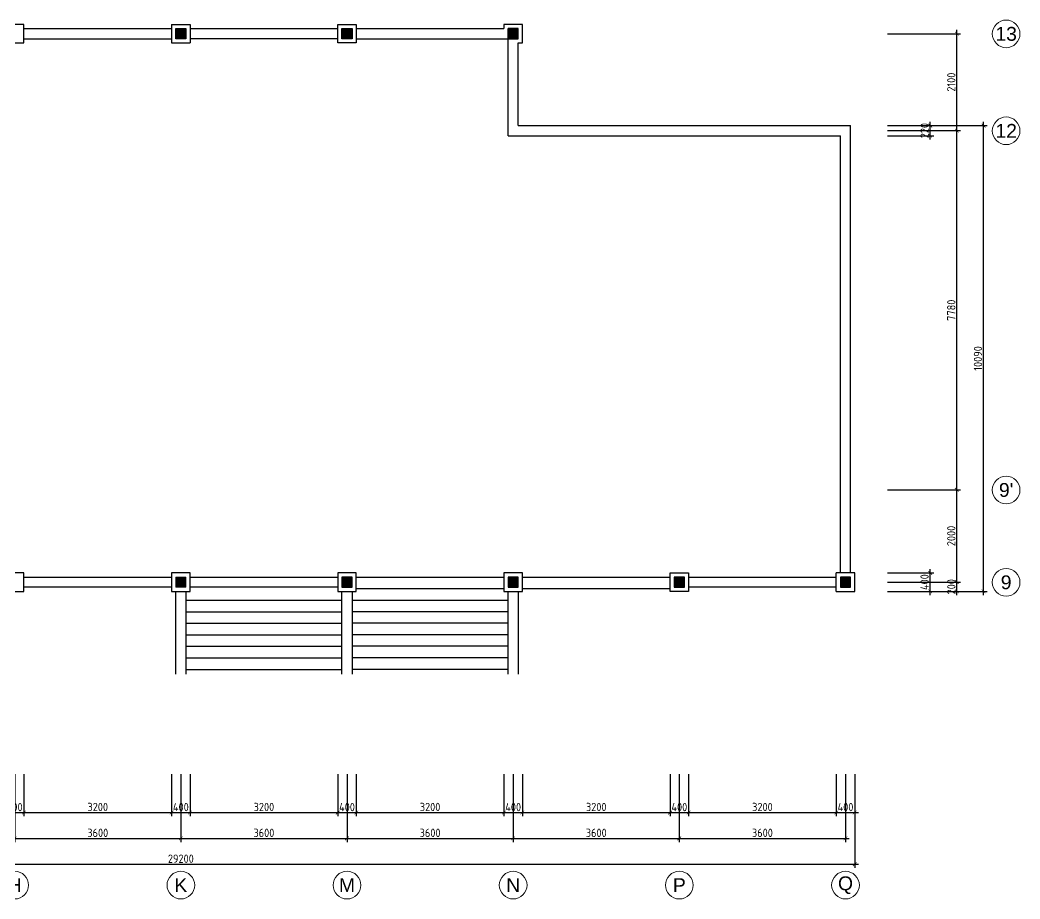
# Model space of a CAD drawing. Header units: millimetres. Extents: x 84 to 37110, y 165 to 19213.
# Drawn here: x 15444 to 37110, y 165 to 19205 of the extents above; entities that cross this region are included whole.
import ezdxf
from ezdxf.enums import TextEntityAlignment as Align

# ---------------------------------------------------------------- set-up
doc = ezdxf.new("R2010")
doc.units = ezdxf.units.MM
doc.layers.add('Dim', color=11, linetype='Continuous')
doc.layers.add('ZONES', color=7, linetype='Continuous', lineweight=18)
doc.styles.add('ARIALH', font='VnArialH.TTF')
doc.styles.add('ISOCP', font='isocp.shx')
doc.dimstyles.new('1-100', dxfattribs={"dimtxt": 180, "dimasz": 80, "dimexe": 80, "dimexo": 0, "dimgap": 30, "dimtad": 1, "dimdec": 0, "dimzin": 0, "dimdsep": 46, "dimtxsty": 'ISOCP', "dimblk1": 'ARCHTICK', "dimblk2": 'ARCHTICK', "dimsah": 1, "dimcen": 0.09, "dimdle": 80, "dimclrd": 8, "dimclre": 8, "dimclrt": 11, "dimadec": 0, "dimazin": 0, "dimtfac": 1, "dimtdec": 0, "dimtix": 1, "dimtmove": 2, "dimatfit": 3, "dimldrblk": 'ARCHTICK', "dimfxl": 80, "dimtolj": 1, "dimtzin": 0, "dimarcsym": 0})

# ---------------------------------------------------------------- blocks, each defined once
blk = doc.blocks.new('AXIS')
at = {"layer": 'ZONES'}
blk.add_circle((0, 0), 300, dxfattribs=at)
at = {"layer": 'ZONES', "style": 'ARIALH'}
blk.add_attdef('TENTRUCDINHVI', text='', height=300, dxfattribs=at).set_placement((0, 0), align=Align.MIDDLE)
blk = doc.blocks.new('_ArchTick')
at = {"color": 0, "linetype": 'ByBlock', "const_width": 0.15}
blk.add_lwpolyline([(-0.5, -0.5), (0.5, 0.5)], dxfattribs=at)
blk = doc.blocks.new('*D19')
at = {"layer": 'Defpoints', "color": 0}
for p in [(15129, 2867), (15529, 2867), (15529, 2038)]:
    blk.add_point(p, dxfattribs=at)
at = {"layer": 'Dim', "color": 8, "lineweight": -2}
for p, q in [((15129, 2867), (15129, 1958)), ((15529, 2867), (15529, 1958)), ((15049, 2038), (15609, 2038))]:
    blk.add_line(p, q, dxfattribs=at)
at = {"layer": 'Dim', "color": 8, "lineweight": -2, "xscale": 80, "yscale": 80, "zscale": 80, "rotation": 180}
blk.add_blockref('_ArchTick', (15129, 2038), dxfattribs=at)
at = {"layer": 'Dim', "color": 8, "lineweight": -2, "xscale": 80, "yscale": 80, "zscale": 80}
blk.add_blockref('_ArchTick', (15529, 2038), dxfattribs=at)
at = {"layer": 'Dim', "color": 11, "insert": (15329, 2156), "char_height": 180, "attachment_point": 5, "style": 'ISOCP'}
blk.add_mtext('\\A1;400', dxfattribs=at)
blk = doc.blocks.new('*D20')
at = {"layer": 'Defpoints', "color": 0}
for p in [(15529, 2867), (18729, 2867), (18729, 2038)]:
    blk.add_point(p, dxfattribs=at)
at = {"layer": 'Dim', "color": 8, "lineweight": -2}
for p, q in [((15529, 2867), (15529, 1958)), ((18729, 2867), (18729, 1958)), ((15449, 2038), (18809, 2038))]:
    blk.add_line(p, q, dxfattribs=at)
at = {"layer": 'Dim', "color": 8, "lineweight": -2, "xscale": 80, "yscale": 80, "zscale": 80, "rotation": 180}
blk.add_blockref('_ArchTick', (15529, 2038), dxfattribs=at)
at = {"layer": 'Dim', "color": 8, "lineweight": -2, "xscale": 80, "yscale": 80, "zscale": 80}
blk.add_blockref('_ArchTick', (18729, 2038), dxfattribs=at)
at = {"layer": 'Dim', "color": 11, "insert": (17129, 2158), "char_height": 180, "attachment_point": 5, "style": 'ISOCP'}
blk.add_mtext('\\A1;3200', dxfattribs=at)
blk = doc.blocks.new('*D21')
at = {"layer": 'Defpoints', "color": 0}
for p in [(18729, 2867), (19129, 2867), (19129, 2038)]:
    blk.add_point(p, dxfattribs=at)
at = {"layer": 'Dim', "color": 8, "lineweight": -2}
for p, q in [((18729, 2867), (18729, 1958)), ((19129, 2867), (19129, 1958)), ((18649, 2038), (19209, 2038))]:
    blk.add_line(p, q, dxfattribs=at)
at = {"layer": 'Dim', "color": 8, "lineweight": -2, "xscale": 80, "yscale": 80, "zscale": 80, "rotation": 180}
blk.add_blockref('_ArchTick', (18729, 2038), dxfattribs=at)
at = {"layer": 'Dim', "color": 8, "lineweight": -2, "xscale": 80, "yscale": 80, "zscale": 80}
blk.add_blockref('_ArchTick', (19129, 2038), dxfattribs=at)
at = {"layer": 'Dim', "color": 11, "insert": (18929, 2156), "char_height": 180, "attachment_point": 5, "style": 'ISOCP'}
blk.add_mtext('\\A1;400', dxfattribs=at)
blk = doc.blocks.new('*D22')
at = {"layer": 'Defpoints', "color": 0}
for p in [(19129, 2867), (22329, 2867), (22329, 2038)]:
    blk.add_point(p, dxfattribs=at)
at = {"layer": 'Dim', "color": 8, "lineweight": -2}
for p, q in [((19129, 2867), (19129, 1958)), ((22329, 2867), (22329, 1958)), ((19049, 2038), (22409, 2038))]:
    blk.add_line(p, q, dxfattribs=at)
at = {"layer": 'Dim', "color": 8, "lineweight": -2, "xscale": 80, "yscale": 80, "zscale": 80, "rotation": 180}
blk.add_blockref('_ArchTick', (19129, 2038), dxfattribs=at)
at = {"layer": 'Dim', "color": 8, "lineweight": -2, "xscale": 80, "yscale": 80, "zscale": 80}
blk.add_blockref('_ArchTick', (22329, 2038), dxfattribs=at)
at = {"layer": 'Dim', "color": 11, "insert": (20729, 2158), "char_height": 180, "attachment_point": 5, "style": 'ISOCP'}
blk.add_mtext('\\A1;3200', dxfattribs=at)
blk = doc.blocks.new('*D23')
at = {"layer": 'Defpoints', "color": 0}
for p in [(22329, 2867), (22729, 2867), (22729, 2038)]:
    blk.add_point(p, dxfattribs=at)
at = {"layer": 'Dim', "color": 8, "lineweight": -2}
for p, q in [((22329, 2867), (22329, 1958)), ((22729, 2867), (22729, 1958)), ((22249, 2038), (22809, 2038))]:
    blk.add_line(p, q, dxfattribs=at)
at = {"layer": 'Dim', "color": 8, "lineweight": -2, "xscale": 80, "yscale": 80, "zscale": 80, "rotation": 180}
blk.add_blockref('_ArchTick', (22329, 2038), dxfattribs=at)
at = {"layer": 'Dim', "color": 8, "lineweight": -2, "xscale": 80, "yscale": 80, "zscale": 80}
blk.add_blockref('_ArchTick', (22729, 2038), dxfattribs=at)
at = {"layer": 'Dim', "color": 11, "insert": (22529, 2156), "char_height": 180, "attachment_point": 5, "style": 'ISOCP'}
blk.add_mtext('\\A1;400', dxfattribs=at)
blk = doc.blocks.new('*D24')
at = {"layer": 'Defpoints', "color": 0}
for p in [(22729, 2867), (25929, 2867), (25929, 2038)]:
    blk.add_point(p, dxfattribs=at)
at = {"layer": 'Dim', "color": 8, "lineweight": -2}
for p, q in [((22729, 2867), (22729, 1958)), ((25929, 2867), (25929, 1958)), ((22649, 2038), (26009, 2038))]:
    blk.add_line(p, q, dxfattribs=at)
at = {"layer": 'Dim', "color": 8, "lineweight": -2, "xscale": 80, "yscale": 80, "zscale": 80, "rotation": 180}
blk.add_blockref('_ArchTick', (22729, 2038), dxfattribs=at)
at = {"layer": 'Dim', "color": 8, "lineweight": -2, "xscale": 80, "yscale": 80, "zscale": 80}
blk.add_blockref('_ArchTick', (25929, 2038), dxfattribs=at)
at = {"layer": 'Dim', "color": 11, "insert": (24329, 2158), "char_height": 180, "attachment_point": 5, "style": 'ISOCP'}
blk.add_mtext('\\A1;3200', dxfattribs=at)
blk = doc.blocks.new('*D25')
at = {"layer": 'Defpoints', "color": 0}
for p in [(25929, 2867), (26329, 2867), (26329, 2038)]:
    blk.add_point(p, dxfattribs=at)
at = {"layer": 'Dim', "color": 8, "lineweight": -2}
for p, q in [((25929, 2867), (25929, 1958)), ((26329, 2867), (26329, 1958)), ((25849, 2038), (26409, 2038))]:
    blk.add_line(p, q, dxfattribs=at)
at = {"layer": 'Dim', "color": 8, "lineweight": -2, "xscale": 80, "yscale": 80, "zscale": 80, "rotation": 180}
blk.add_blockref('_ArchTick', (25929, 2038), dxfattribs=at)
at = {"layer": 'Dim', "color": 8, "lineweight": -2, "xscale": 80, "yscale": 80, "zscale": 80}
blk.add_blockref('_ArchTick', (26329, 2038), dxfattribs=at)
at = {"layer": 'Dim', "color": 11, "insert": (26129, 2156), "char_height": 180, "attachment_point": 5, "style": 'ISOCP'}
blk.add_mtext('\\A1;400', dxfattribs=at)
blk = doc.blocks.new('*D26')
at = {"layer": 'Defpoints', "color": 0}
for p in [(26329, 2867), (29529, 2867), (29529, 2038)]:
    blk.add_point(p, dxfattribs=at)
at = {"layer": 'Dim', "color": 8, "lineweight": -2}
for p, q in [((26329, 2867), (26329, 1958)), ((29529, 2867), (29529, 1958)), ((26249, 2038), (29609, 2038))]:
    blk.add_line(p, q, dxfattribs=at)
at = {"layer": 'Dim', "color": 8, "lineweight": -2, "xscale": 80, "yscale": 80, "zscale": 80, "rotation": 180}
blk.add_blockref('_ArchTick', (26329, 2038), dxfattribs=at)
at = {"layer": 'Dim', "color": 8, "lineweight": -2, "xscale": 80, "yscale": 80, "zscale": 80}
blk.add_blockref('_ArchTick', (29529, 2038), dxfattribs=at)
at = {"layer": 'Dim', "color": 11, "insert": (27929, 2158), "char_height": 180, "attachment_point": 5, "style": 'ISOCP'}
blk.add_mtext('\\A1;3200', dxfattribs=at)
blk = doc.blocks.new('*D27')
at = {"layer": 'Defpoints', "color": 0}
for p in [(29529, 2867), (29929, 2867), (29929, 2038)]:
    blk.add_point(p, dxfattribs=at)
at = {"layer": 'Dim', "color": 8, "lineweight": -2}
for p, q in [((29529, 2867), (29529, 1958)), ((29929, 2867), (29929, 1958)), ((29449, 2038), (30009, 2038))]:
    blk.add_line(p, q, dxfattribs=at)
at = {"layer": 'Dim', "color": 8, "lineweight": -2, "xscale": 80, "yscale": 80, "zscale": 80, "rotation": 180}
blk.add_blockref('_ArchTick', (29529, 2038), dxfattribs=at)
at = {"layer": 'Dim', "color": 8, "lineweight": -2, "xscale": 80, "yscale": 80, "zscale": 80}
blk.add_blockref('_ArchTick', (29929, 2038), dxfattribs=at)
at = {"layer": 'Dim', "color": 11, "insert": (29729, 2156), "char_height": 180, "attachment_point": 5, "style": 'ISOCP'}
blk.add_mtext('\\A1;400', dxfattribs=at)
blk = doc.blocks.new('*D28')
at = {"layer": 'Defpoints', "color": 0}
for p in [(29929, 2867), (33129, 2867), (33129, 2038)]:
    blk.add_point(p, dxfattribs=at)
at = {"layer": 'Dim', "color": 8, "lineweight": -2}
for p, q in [((29929, 2867), (29929, 1958)), ((33129, 2867), (33129, 1958)), ((29849, 2038), (33209, 2038))]:
    blk.add_line(p, q, dxfattribs=at)
at = {"layer": 'Dim', "color": 8, "lineweight": -2, "xscale": 80, "yscale": 80, "zscale": 80, "rotation": 180}
blk.add_blockref('_ArchTick', (29929, 2038), dxfattribs=at)
at = {"layer": 'Dim', "color": 8, "lineweight": -2, "xscale": 80, "yscale": 80, "zscale": 80}
blk.add_blockref('_ArchTick', (33129, 2038), dxfattribs=at)
at = {"layer": 'Dim', "color": 11, "insert": (31529, 2158), "char_height": 180, "attachment_point": 5, "style": 'ISOCP'}
blk.add_mtext('\\A1;3200', dxfattribs=at)
blk = doc.blocks.new('*D29')
at = {"layer": 'Defpoints', "color": 0}
for p in [(33129, 2867), (33529, 2867), (33529, 2038)]:
    blk.add_point(p, dxfattribs=at)
at = {"layer": 'Dim', "color": 8, "lineweight": -2}
for p, q in [((33129, 2867), (33129, 1958)), ((33529, 2867), (33529, 1958)), ((33049, 2038), (33609, 2038))]:
    blk.add_line(p, q, dxfattribs=at)
at = {"layer": 'Dim', "color": 8, "lineweight": -2, "xscale": 80, "yscale": 80, "zscale": 80, "rotation": 180}
blk.add_blockref('_ArchTick', (33129, 2038), dxfattribs=at)
at = {"layer": 'Dim', "color": 8, "lineweight": -2, "xscale": 80, "yscale": 80, "zscale": 80}
blk.add_blockref('_ArchTick', (33529, 2038), dxfattribs=at)
at = {"layer": 'Dim', "color": 11, "insert": (33329, 2156), "char_height": 180, "attachment_point": 5, "style": 'ISOCP'}
blk.add_mtext('\\A1;400', dxfattribs=at)
blk = doc.blocks.new('*D34')
at = {"layer": 'Defpoints', "color": 0}
for p in [(15329, 2867), (18929, 2867), (18929, 1478)]:
    blk.add_point(p, dxfattribs=at)
at = {"layer": 'Dim', "color": 8, "lineweight": -2}
for p, q in [((15329, 2867), (15329, 1398)), ((18929, 2867), (18929, 1398)), ((15249, 1478), (19009, 1478))]:
    blk.add_line(p, q, dxfattribs=at)
at = {"layer": 'Dim', "color": 8, "lineweight": -2, "xscale": 80, "yscale": 80, "zscale": 80, "rotation": 180}
blk.add_blockref('_ArchTick', (15329, 1478), dxfattribs=at)
at = {"layer": 'Dim', "color": 8, "lineweight": -2, "xscale": 80, "yscale": 80, "zscale": 80}
blk.add_blockref('_ArchTick', (18929, 1478), dxfattribs=at)
at = {"layer": 'Dim', "color": 11, "insert": (17129, 1598), "char_height": 180, "attachment_point": 5, "style": 'ISOCP'}
blk.add_mtext('\\A1;3600', dxfattribs=at)
blk = doc.blocks.new('*D35')
at = {"layer": 'Defpoints', "color": 0}
for p in [(18929, 2867), (22529, 2867), (22529, 1478)]:
    blk.add_point(p, dxfattribs=at)
at = {"layer": 'Dim', "color": 8, "lineweight": -2}
for p, q in [((18929, 2867), (18929, 1398)), ((22529, 2867), (22529, 1398)), ((18849, 1478), (22609, 1478))]:
    blk.add_line(p, q, dxfattribs=at)
at = {"layer": 'Dim', "color": 8, "lineweight": -2, "xscale": 80, "yscale": 80, "zscale": 80, "rotation": 180}
blk.add_blockref('_ArchTick', (18929, 1478), dxfattribs=at)
at = {"layer": 'Dim', "color": 8, "lineweight": -2, "xscale": 80, "yscale": 80, "zscale": 80}
blk.add_blockref('_ArchTick', (22529, 1478), dxfattribs=at)
at = {"layer": 'Dim', "color": 11, "insert": (20729, 1598), "char_height": 180, "attachment_point": 5, "style": 'ISOCP'}
blk.add_mtext('\\A1;3600', dxfattribs=at)
blk = doc.blocks.new('*D36')
at = {"layer": 'Defpoints', "color": 0}
for p in [(22529, 2867), (26129, 2867), (26129, 1478)]:
    blk.add_point(p, dxfattribs=at)
at = {"layer": 'Dim', "color": 8, "lineweight": -2}
for p, q in [((22529, 2867), (22529, 1398)), ((26129, 2867), (26129, 1398)), ((22449, 1478), (26209, 1478))]:
    blk.add_line(p, q, dxfattribs=at)
at = {"layer": 'Dim', "color": 8, "lineweight": -2, "xscale": 80, "yscale": 80, "zscale": 80, "rotation": 180}
blk.add_blockref('_ArchTick', (22529, 1478), dxfattribs=at)
at = {"layer": 'Dim', "color": 8, "lineweight": -2, "xscale": 80, "yscale": 80, "zscale": 80}
blk.add_blockref('_ArchTick', (26129, 1478), dxfattribs=at)
at = {"layer": 'Dim', "color": 11, "insert": (24329, 1598), "char_height": 180, "attachment_point": 5, "style": 'ISOCP'}
blk.add_mtext('\\A1;3600', dxfattribs=at)
blk = doc.blocks.new('*D37')
at = {"layer": 'Defpoints', "color": 0}
for p in [(26129, 2867), (29729, 2867), (29729, 1478)]:
    blk.add_point(p, dxfattribs=at)
at = {"layer": 'Dim', "color": 8, "lineweight": -2}
for p, q in [((26129, 2867), (26129, 1398)), ((29729, 2867), (29729, 1398)), ((26049, 1478), (29809, 1478))]:
    blk.add_line(p, q, dxfattribs=at)
at = {"layer": 'Dim', "color": 8, "lineweight": -2, "xscale": 80, "yscale": 80, "zscale": 80, "rotation": 180}
blk.add_blockref('_ArchTick', (26129, 1478), dxfattribs=at)
at = {"layer": 'Dim', "color": 8, "lineweight": -2, "xscale": 80, "yscale": 80, "zscale": 80}
blk.add_blockref('_ArchTick', (29729, 1478), dxfattribs=at)
at = {"layer": 'Dim', "color": 11, "insert": (27929, 1598), "char_height": 180, "attachment_point": 5, "style": 'ISOCP'}
blk.add_mtext('\\A1;3600', dxfattribs=at)
blk = doc.blocks.new('*D38')
at = {"layer": 'Defpoints', "color": 0}
for p in [(29729, 2867), (33329, 2867), (33329, 1478)]:
    blk.add_point(p, dxfattribs=at)
at = {"layer": 'Dim', "color": 8, "lineweight": -2}
for p, q in [((29729, 2867), (29729, 1398)), ((33329, 2867), (33329, 1398)), ((29649, 1478), (33409, 1478))]:
    blk.add_line(p, q, dxfattribs=at)
at = {"layer": 'Dim', "color": 8, "lineweight": -2, "xscale": 80, "yscale": 80, "zscale": 80, "rotation": 180}
blk.add_blockref('_ArchTick', (29729, 1478), dxfattribs=at)
at = {"layer": 'Dim', "color": 8, "lineweight": -2, "xscale": 80, "yscale": 80, "zscale": 80}
blk.add_blockref('_ArchTick', (33329, 1478), dxfattribs=at)
at = {"layer": 'Dim', "color": 11, "insert": (31529, 1598), "char_height": 180, "attachment_point": 5, "style": 'ISOCP'}
blk.add_mtext('\\A1;3600', dxfattribs=at)
blk = doc.blocks.new('*D39')
at = {"layer": 'Defpoints', "color": 0}
for p in [(4329, 2867), (33529, 2867), (33529, 918)]:
    blk.add_point(p, dxfattribs=at)
at = {"layer": 'Dim', "color": 8, "lineweight": -2}
for p, q in [((4329, 2867), (4329, 838)), ((33529, 2867), (33529, 838)), ((4249, 918), (33609, 918))]:
    blk.add_line(p, q, dxfattribs=at)
at = {"layer": 'Dim', "color": 8, "lineweight": -2, "xscale": 80, "yscale": 80, "zscale": 80, "rotation": 180}
blk.add_blockref('_ArchTick', (4329, 918), dxfattribs=at)
at = {"layer": 'Dim', "color": 8, "lineweight": -2, "xscale": 80, "yscale": 80, "zscale": 80}
blk.add_blockref('_ArchTick', (33529, 918), dxfattribs=at)
at = {"layer": 'Dim', "color": 11, "insert": (18929, 1038), "char_height": 180, "attachment_point": 5, "style": 'ISOCP'}
blk.add_mtext('\\A1;29200', dxfattribs=at)
blk = doc.blocks.new('*D40')
at = {"layer": 'Defpoints', "color": 0}
for p in [(34239, 7229), (35164, 7229), (34239, 6829)]:
    blk.add_point(p, dxfattribs=at)
at = {"layer": 'Dim', "color": 8, "lineweight": -2}
for p, q in [((34239, 7229), (35244, 7229)), ((35164, 6749), (35164, 7309)), ((34239, 6829), (35244, 6829))]:
    blk.add_line(p, q, dxfattribs=at)
at = {"layer": 'Dim', "color": 8, "lineweight": -2, "xscale": 80, "yscale": 80, "zscale": 80}
for p, rotation in [((35164, 7229), 90), ((35164, 6829), 270)]:
    blk.add_blockref('_ArchTick', p, dxfattribs=dict(at, rotation=rotation))
at = {"layer": 'Dim', "color": 11, "insert": (35042, 7029), "char_height": 180, "attachment_point": 5, "rotation": 90, "style": 'ISOCP'}
blk.add_mtext('\\A1;400', dxfattribs=at)
blk = doc.blocks.new('*D41')
at = {"layer": 'Defpoints', "color": 0}
for p in [(34239, 16919), (35164, 16919), (34239, 16699)]:
    blk.add_point(p, dxfattribs=at)
at = {"layer": 'Dim', "color": 8, "lineweight": -2}
for p, q in [((34239, 16919), (35244, 16919)), ((35164, 16619), (35164, 16999)), ((34239, 16699), (35244, 16699))]:
    blk.add_line(p, q, dxfattribs=at)
at = {"layer": 'Dim', "color": 8, "lineweight": -2, "xscale": 80, "yscale": 80, "zscale": 80}
for p, rotation in [((35164, 16919), 90), ((35164, 16699), 270)]:
    blk.add_blockref('_ArchTick', p, dxfattribs=dict(at, rotation=rotation))
at = {"layer": 'Dim', "color": 11, "insert": (35042, 16809), "char_height": 180, "attachment_point": 5, "rotation": 90, "style": 'ISOCP'}
blk.add_mtext('\\A1;220', dxfattribs=at)
blk = doc.blocks.new('*D42')
at = {"layer": 'Defpoints', "color": 0}
for p in [(34239, 7029), (35741, 7029), (34239, 6829)]:
    blk.add_point(p, dxfattribs=at)
at = {"layer": 'Dim', "color": 8, "lineweight": -2}
for p, q in [((34239, 7029), (35821, 7029)), ((35741, 6749), (35741, 7109)), ((34239, 6829), (35821, 6829))]:
    blk.add_line(p, q, dxfattribs=at)
at = {"layer": 'Dim', "color": 8, "lineweight": -2, "xscale": 80, "yscale": 80, "zscale": 80}
for p, rotation in [((35741, 7029), 90), ((35741, 6829), 270)]:
    blk.add_blockref('_ArchTick', p, dxfattribs=dict(at, rotation=rotation))
at = {"layer": 'Dim', "color": 11, "insert": (35622, 6929), "char_height": 180, "attachment_point": 5, "rotation": 90, "style": 'ISOCP'}
blk.add_mtext('\\A1;200', dxfattribs=at)
blk = doc.blocks.new('*D43')
at = {"layer": 'Defpoints', "color": 0}
for p in [(34239, 9029), (35741, 9029), (34239, 7029)]:
    blk.add_point(p, dxfattribs=at)
at = {"layer": 'Dim', "color": 8, "lineweight": -2}
for p, q in [((35741, 6949), (35741, 9109)), ((34239, 9029), (35821, 9029)), ((34239, 7029), (35821, 7029))]:
    blk.add_line(p, q, dxfattribs=at)
at = {"layer": 'Dim', "color": 8, "lineweight": -2, "xscale": 80, "yscale": 80, "zscale": 80}
for p, rotation in [((35741, 9029), 90), ((35741, 7029), 270)]:
    blk.add_blockref('_ArchTick', p, dxfattribs=dict(at, rotation=rotation))
at = {"layer": 'Dim', "color": 11, "insert": (35621, 8029), "char_height": 180, "attachment_point": 5, "rotation": 90, "style": 'ISOCP'}
blk.add_mtext('\\A1;2000', dxfattribs=at)
blk = doc.blocks.new('*D44')
at = {"layer": 'Defpoints', "color": 0}
for p in [(34239, 16809), (35741, 16809), (34239, 9029)]:
    blk.add_point(p, dxfattribs=at)
at = {"layer": 'Dim', "color": 8, "lineweight": -2}
for p, q in [((34239, 16809), (35821, 16809)), ((35741, 8949), (35741, 16889)), ((34239, 9029), (35821, 9029))]:
    blk.add_line(p, q, dxfattribs=at)
at = {"layer": 'Dim', "color": 8, "lineweight": -2, "xscale": 80, "yscale": 80, "zscale": 80}
for p, rotation in [((35741, 16809), 90), ((35741, 9029), 270)]:
    blk.add_blockref('_ArchTick', p, dxfattribs=dict(at, rotation=rotation))
at = {"layer": 'Dim', "color": 11, "insert": (35621, 12919), "char_height": 180, "attachment_point": 5, "rotation": 90, "style": 'ISOCP'}
blk.add_mtext('\\A1;7780', dxfattribs=at)
blk = doc.blocks.new('*D45')
at = {"layer": 'Defpoints', "color": 0}
for p in [(34239, 16919), (36319, 16919), (34239, 6829)]:
    blk.add_point(p, dxfattribs=at)
at = {"layer": 'Dim', "color": 8, "lineweight": -2}
for p, q in [((34239, 16919), (36399, 16919)), ((36319, 6749), (36319, 16999)), ((34239, 6829), (36399, 6829))]:
    blk.add_line(p, q, dxfattribs=at)
at = {"layer": 'Dim', "color": 8, "lineweight": -2, "xscale": 80, "yscale": 80, "zscale": 80}
for p, rotation in [((36319, 16919), 90), ((36319, 6829), 270)]:
    blk.add_blockref('_ArchTick', p, dxfattribs=dict(at, rotation=rotation))
at = {"layer": 'Dim', "color": 11, "insert": (36199, 11874), "char_height": 180, "attachment_point": 5, "rotation": 90, "style": 'ISOCP'}
blk.add_mtext('\\A1;10090', dxfattribs=at)
blk = doc.blocks.new('*D46')
at = {"layer": 'Defpoints', "color": 0}
for p in [(34239, 18909), (35741, 18909), (34239, 16809)]:
    blk.add_point(p, dxfattribs=at)
at = {"layer": 'Dim', "color": 8, "lineweight": -2}
for p, q in [((34239, 18909), (35821, 18909)), ((35741, 16729), (35741, 18989)), ((34239, 16809), (35821, 16809))]:
    blk.add_line(p, q, dxfattribs=at)
at = {"layer": 'Dim', "color": 8, "lineweight": -2, "xscale": 80, "yscale": 80, "zscale": 80}
for p, rotation in [((35741, 18909), 90), ((35741, 16809), 270)]:
    blk.add_blockref('_ArchTick', p, dxfattribs=dict(at, rotation=rotation))
at = {"layer": 'Dim', "color": 11, "insert": (35621, 17859), "char_height": 180, "attachment_point": 5, "rotation": 90, "style": 'ISOCP'}
blk.add_mtext('\\A1;2100', dxfattribs=at)

msp = doc.modelspace()

# ---------------------------------------------------------------- hatches: boundary and pattern name
at = {"layer": 'Dim'}
for points in [[(19039.3, 18798.7), (18819.3, 18798.7), (18819.3, 19018.7), (19039.3, 19018.7)], [(22639.3, 18798.7), (22419.3, 18798.7), (22419.3, 19018.7), (22639.3, 19018.7)], [(26239.3, 19018.7), (26019.3, 19018.7), (26019.3, 18798.7), (26239.3, 18798.7)], [(19039.3, 7138.7), (18819.3, 7138.7), (18819.3, 6918.7), (19039.3, 6918.7)], [(22639.3, 7138.7), (22419.3, 7138.7), (22419.3, 6918.7), (22639.3, 6918.7)], [(26239.3, 7138.7), (26019.3, 7138.7), (26019.3, 6918.7), (26239.3, 6918.7)], [(29839.3, 7138.7), (29619.3, 7138.7), (29619.3, 6918.7), (29839.3, 6918.7)], [(33439.3, 7138.7), (33219.3, 7138.7), (33219.3, 6918.7), (33439.3, 6918.7)]]:
    msp.add_hatch(color=256, dxfattribs=at).paths.add_polyline_path(points)

# ---------------------------------------------------------------- linework, layer by layer
for p, q in [((15529.3, 19018.7), (18729.3, 19018.7)), ((18819.3, 18798.7), (18819.3, 19018.7)), ((22419.3, 18798.7), (22419.3, 19018.7)), ((26019.3, 16698.7), (26019.3, 19018.7)), ((15529.3, 18798.7), (18729.3, 18798.7)), ((26239.3, 16918.7), (26239.3, 18708.7)), ((33439.3, 7228.7), (33439.3, 16918.7)), ((33219.3, 7228.7), (33219.3, 16698.7)), ((18819.3, 7138.7), (18819.3, 6918.7)), ((18729.3, 6918.7), (15529.3, 6918.7)), ((18819.3, 5037.4), (18819.3, 6828.7)), ((19039.3, 6828.7), (19039.3, 5037.4)), ((22329.3, 6918.7), (19129.3, 6918.7)), ((22419.3, 5037.4), (22419.3, 6828.7)), ((22639.3, 6828.7), (22639.3, 5037.4)), ((26019.3, 5037.4), (26019.3, 6828.7)), ((26239.3, 6828.7), (26239.3, 5037.4)), ((33129.3, 6918.7), (29929.3, 6918.7))]:
    msp.add_line(p, q, dxfattribs=at)
for points in [[(15529.3, 18708.7), (15529.3, 19108.7), (15129.3, 19108.7), (15129.3, 18708.7)], [(15529.3, 6828.7), (15529.3, 7228.7), (15129.3, 7228.7), (15129.3, 6828.7)], [(19129.3, 6828.7), (19129.3, 7228.7), (18729.3, 7228.7), (18729.3, 6828.7)], [(22729.3, 6828.7), (22729.3, 7228.7), (22329.3, 7228.7), (22329.3, 6828.7)], [(26329.3, 6828.7), (26329.3, 7228.7), (25929.3, 7228.7), (25929.3, 6828.7)], [(22419.3, 6918.7), (22639.3, 6918.7), (22639.3, 7138.7), (22419.3, 7138.7)], [(26019.3, 6918.7), (26239.3, 6918.7), (26239.3, 7138.7), (26019.3, 7138.7)], [(29619.3, 6918.7), (29839.3, 6918.7), (29839.3, 7138.7), (29619.3, 7138.7)], [(33219.3, 6918.7), (33439.3, 6918.7), (33439.3, 7138.7), (33219.3, 7138.7)]]:
    msp.add_lwpolyline(points, close=True, dxfattribs=at)
for points in [[(18729.3, 19108.7), (18729.3, 18708.7), (19129.3, 18708.7)], [(18729.3, 19108.7), (19129.3, 19108.7), (19129.3, 18708.7)], [(22329.3, 19108.7), (22729.3, 19108.7), (22729.3, 18708.7), (22329.3, 18708.7)], [(22329.3, 18708.7), (22329.3, 19108.7)], [(26239.3, 18708.7), (26329.3, 18708.7), (26329.3, 19108.7), (25929.3, 19108.7), (25929.3, 19018.7)], [(18819.3, 19018.7), (19039.3, 19018.7)], [(19039.3, 19018.7), (19039.3, 18798.7)], [(19129.3, 19018.7), (22329.3, 19018.7)], [(22419.3, 19018.7), (22639.3, 19018.7)], [(22639.3, 19018.7), (22639.3, 18798.7)], [(22729.3, 19018.7), (25929.3, 19018.7)], [(26239.3, 18798.7), (26239.3, 19018.7), (26019.3, 19018.7)], [(19039.3, 18798.7), (18819.3, 18798.7)], [(22329.3, 18798.7), (19129.3, 18798.7)], [(22639.3, 18798.7), (22419.3, 18798.7)], [(22729.3, 18798.7), (26239.3, 18798.7)], [(26239.3, 16918.7), (33439.3, 16918.7)], [(26019.3, 16698.7), (33219.3, 16698.7)], [(29529.3, 7228.7), (29929.3, 7228.7), (29929.3, 6828.7)], [(29929.3, 6828.7), (29529.3, 6828.7), (29529.3, 7228.7)], [(33129.3, 6828.7), (33129.3, 7228.7)], [(33129.3, 6828.7), (33529.3, 6828.7), (33529.3, 7228.7), (33129.3, 7228.7)], [(15529.3, 7138.7), (18729.3, 7138.7)], [(18819.3, 7138.7), (19039.3, 7138.7)], [(19039.3, 6918.7), (19039.3, 7138.7)], [(19129.3, 7138.7), (22329.3, 7138.7)], [(22729.3, 7138.7), (25929.3, 7138.7)], [(26329.3, 7138.7), (29529.3, 7138.7)], [(29929.3, 7138.7), (33129.3, 7138.7)], [(19039.3, 6918.7), (18819.3, 6918.7)], [(22729.3, 6888.7), (25929.3, 6888.7)], [(26329.3, 6888.7), (29529.3, 6888.7)], [(19039.3, 6638.7), (22419.3, 6638.7)], [(22639.3, 6638.7), (26019.3, 6638.7)], [(19039.3, 6388.7), (22419.3, 6388.7)], [(26019.3, 6388.7), (22639.3, 6388.7)], [(19039.3, 6138.7), (22419.3, 6138.7)], [(26019.3, 6138.7), (22639.3, 6138.7)], [(19039.3, 5888.7), (22419.3, 5888.7)], [(26019.3, 5888.7), (22639.3, 5888.7)], [(19039.3, 5638.7), (22419.3, 5638.7)], [(26019.3, 5638.7), (22639.3, 5638.7)], [(19039.3, 5388.7), (22419.3, 5388.7)], [(26019.3, 5388.7), (22639.3, 5388.7)], [(19039.3, 5138.7), (22419.3, 5138.7)], [(26019.3, 5138.7), (22639.3, 5138.7)]]:
    msp.add_lwpolyline(points, dxfattribs=at)

# ---------------------------------------------------------------- block references
for p, values in [((15329.3, 465), {'TENTRUCDINHVI': 'h'}), ((18929.3, 465), {'TENTRUCDINHVI': 'k'}), ((22529.3, 465), {'TENTRUCDINHVI': 'm'}), ((26129.3, 465), {'TENTRUCDINHVI': 'n'}), ((29729.3, 465), {'TENTRUCDINHVI': 'p'}), ((33329.3, 465), {'TENTRUCDINHVI': 'q'})]:
    msp.add_blockref('AXIS', p, dxfattribs=at).add_auto_attribs(values)
at = {"layer": 'ZONES'}
for p, values in [((36809.8, 18905.2), {'TENTRUCDINHVI': '13'}), ((36809.8, 16805.2), {'TENTRUCDINHVI': '12'}), ((36809.8, 9025.2), {'TENTRUCDINHVI': "9'"}), ((36809.8, 7025.2), {'TENTRUCDINHVI': '9'})]:
    msp.add_blockref('AXIS', p, dxfattribs=at).add_auto_attribs(values)

# ---------------------------------------------------------------- dimensions: what is measured, and where the dimension line sits
at = {"layer": 'Dim'}
for base, p1, p2, picture, middle in [((35741.3, 18908.7), (34239.2, 16808.7), (34239.2, 18908.7), '*D46', (35621.3, 17858.7)), ((36318.6, 16918.7), (34239.2, 6828.7), (34239.2, 16918.7), '*D45', (36198.6, 11873.7)), ((35741.3, 16808.7), (34239.2, 9028.7), (34239.2, 16808.7), '*D44', (35621.3, 12918.7)), ((35741.3, 9028.7), (34239.2, 7028.7), (34239.2, 9028.7), '*D43', (35621.3, 8028.7))]:
    dim = msp.add_linear_dim(base=base, p1=p1, p2=p2, angle=90, dimstyle='1-100', dxfattribs=at)
    dim.commit()
    dim.dimension.update_dxf_attribs({"geometry": picture, "text_midpoint": middle})
for base, p1, p2, picture, middle in [((35164.1, 16918.7), (34239.2, 16698.7), (34239.2, 16918.7), '*D41', (35042.1, 16808.7)), ((35164.1, 7228.7), (34239.2, 6828.7), (34239.2, 7228.7), '*D40', (35042, 7028.7)), ((35741.3, 7028.7), (34239.2, 6828.7), (34239.2, 7028.7), '*D42', (35622.4, 6928.7))]:
    dim = msp.add_linear_dim(base=base, p1=p1, p2=p2, angle=90, dimstyle='1-100', dxfattribs=at)
    dim.commit()
    dim.dimension.update_dxf_attribs({"geometry": picture, "text_midpoint": middle, "dimtype": 160})
for base, p1, p2, picture, middle in [((33529.3, 918.2), (4329.3, 2867.3), (33529.3, 2867.3), '*D39', (18929.3, 1038.2)), ((18929.3, 1478), (15329.3, 2867.3), (18929.3, 2867.3), '*D34', (17129.3, 1598)), ((18729.3, 2037.9), (15529.3, 2867.3), (18729.3, 2867.3), '*D20', (17129.3, 2157.9)), ((22529.3, 1478), (18929.3, 2867.3), (22529.3, 2867.3), '*D35', (20729.3, 1598)), ((22329.3, 2037.9), (19129.3, 2867.3), (22329.3, 2867.3), '*D22', (20729.3, 2157.9)), ((26129.3, 1478), (22529.3, 2867.3), (26129.3, 2867.3), '*D36', (24329.3, 1598)), ((25929.3, 2037.9), (22729.3, 2867.3), (25929.3, 2867.3), '*D24', (24329.3, 2157.9)), ((29729.3, 1478), (26129.3, 2867.3), (29729.3, 2867.3), '*D37', (27929.3, 1598)), ((29529.3, 2037.9), (26329.3, 2867.3), (29529.3, 2867.3), '*D26', (27929.3, 2157.9)), ((33329.3, 1478), (29729.3, 2867.3), (33329.3, 2867.3), '*D38', (31529.3, 1598)), ((33129.3, 2037.9), (29929.3, 2867.3), (33129.3, 2867.3), '*D28', (31529.3, 2157.9))]:
    dim = msp.add_linear_dim(base=base, p1=p1, p2=p2, dimstyle='1-100', dxfattribs=at)
    dim.commit()
    dim.dimension.update_dxf_attribs({"geometry": picture, "text_midpoint": middle})
for base, p1, p2, picture, middle in [((15529.3, 2037.9), (15129.3, 2867.3), (15529.3, 2867.3), '*D19', (15329.3, 2155.7)), ((19129.3, 2037.9), (18729.3, 2867.3), (19129.3, 2867.3), '*D21', (18929.3, 2155.7)), ((22729.3, 2037.9), (22329.3, 2867.3), (22729.3, 2867.3), '*D23', (22529.3, 2155.7)), ((26329.3, 2037.9), (25929.3, 2867.3), (26329.3, 2867.3), '*D25', (26129.3, 2155.7)), ((29929.3, 2037.9), (29529.3, 2867.3), (29929.3, 2867.3), '*D27', (29729.3, 2155.7)), ((33529.3, 2037.9), (33129.3, 2867.3), (33529.3, 2867.3), '*D29', (33329.3, 2155.7))]:
    dim = msp.add_linear_dim(base=base, p1=p1, p2=p2, dimstyle='1-100', dxfattribs=at)
    dim.commit()
    dim.dimension.update_dxf_attribs({"geometry": picture, "text_midpoint": middle, "dimtype": 160})

doc.saveas('drawing.dxf')
